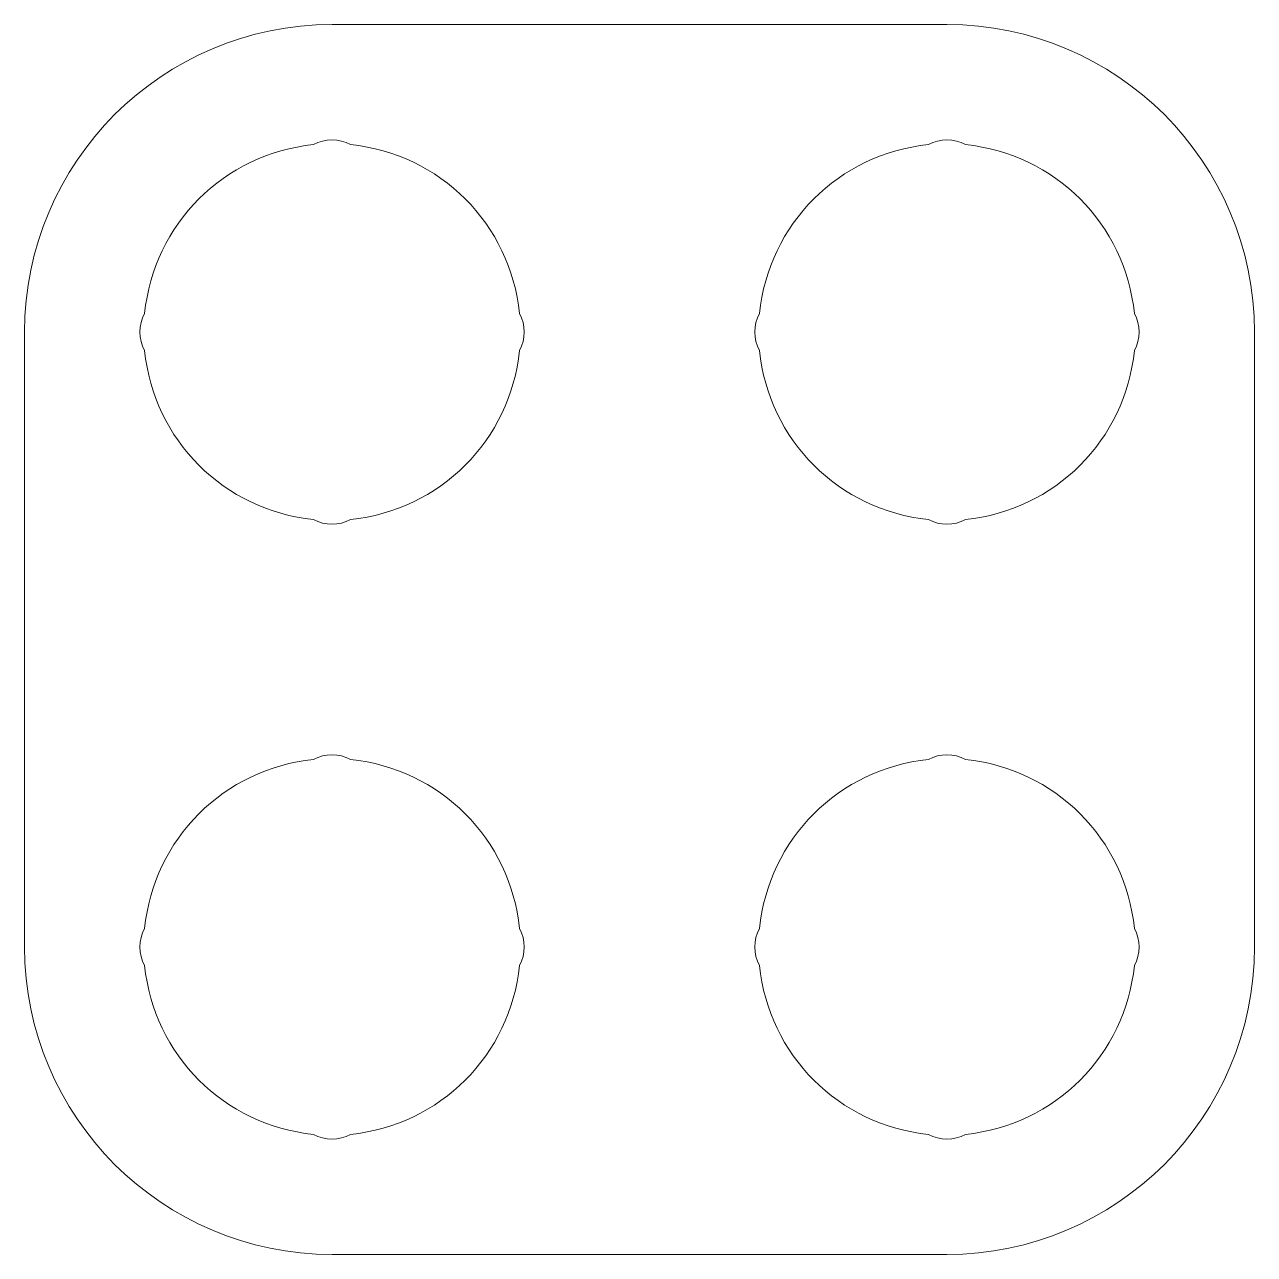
# Model space of a CAD drawing. Header units: millimetres. Extents: x -4 to 12, y -4 to 12.
import ezdxf

# ---------------------------------------------------------------- set-up
doc = ezdxf.new("R2010")
doc.units = ezdxf.units.MM
doc.layers.get('0').update_dxf_attribs({"linetype": 'CONTINUOUS', "lineweight": 0, "true_color": 0x000000})

msp = doc.modelspace()

# ---------------------------------------------------------------- linework, layer by layer
for p, q in [((8, 12), (0, 12)), ((-4, 8), (-4, 0)), ((12, 0), (12, 8)), ((0, -4), (8, -4))]:
    msp.add_line(p, q)
for centre, radius, start, end in [((0, 8), 4, 90, 180), ((8, 8), 4, 360, 90), ((0, 8), 2.45, 95.6435, 174.3565), ((0, 10), 0.5, 61.1933, 118.8067), ((0, 8), 2.45, 5.6435, 84.3565), ((8, 8), 2.45, 95.6435, 174.3565), ((8, 10), 0.5, 61.1933, 118.8067), ((8, 8), 2.45, 5.6435, 84.3565), ((-2, 8), 0.5, 151.1933, 208.8067), ((2, 8), 0.5, 331.1933, 28.8067), ((6, 8), 0.5, 151.1933, 208.8067), ((10, 8), 0.5, 331.1933, 28.8067), ((0, 8), 2.45, 185.6435, 264.3565), ((0, 8), 2.45, 275.6435, 354.3565), ((8, 8), 2.45, 185.6435, 264.3565), ((8, 8), 2.45, 275.6435, 354.3565), ((0, 6), 0.5, 241.1933, 298.8067), ((8, 6), 0.5, 241.1933, 298.8067), ((0, 0), 2.45, 95.6435, 174.3565), ((0, 2), 0.5, 61.1933, 118.8067), ((0, 0), 2.45, 5.6435, 84.3565), ((8, 0), 2.45, 95.6435, 174.3565), ((8, 2), 0.5, 61.1933, 118.8067), ((8, 0), 2.45, 5.6435, 84.3565), ((-2, 0), 0.5, 151.1933, 208.8067), ((2, 0), 0.5, 331.1933, 28.8067), ((6, 0), 0.5, 151.1933, 208.8067), ((10, 0), 0.5, 331.1933, 28.8067), ((0, 0), 4, 180, 270), ((8, 0), 4, 270, 360), ((0, 0), 2.45, 185.6435, 264.3565), ((0, 0), 2.45, 275.6435, 354.3565), ((8, 0), 2.45, 185.6435, 264.3565), ((8, 0), 2.45, 275.6435, 354.3565), ((0, -2), 0.5, 241.1933, 298.8067), ((8, -2), 0.5, 241.1933, 298.8067)]:
    msp.add_arc(centre, radius, start, end)

doc.saveas('drawing.dxf')
